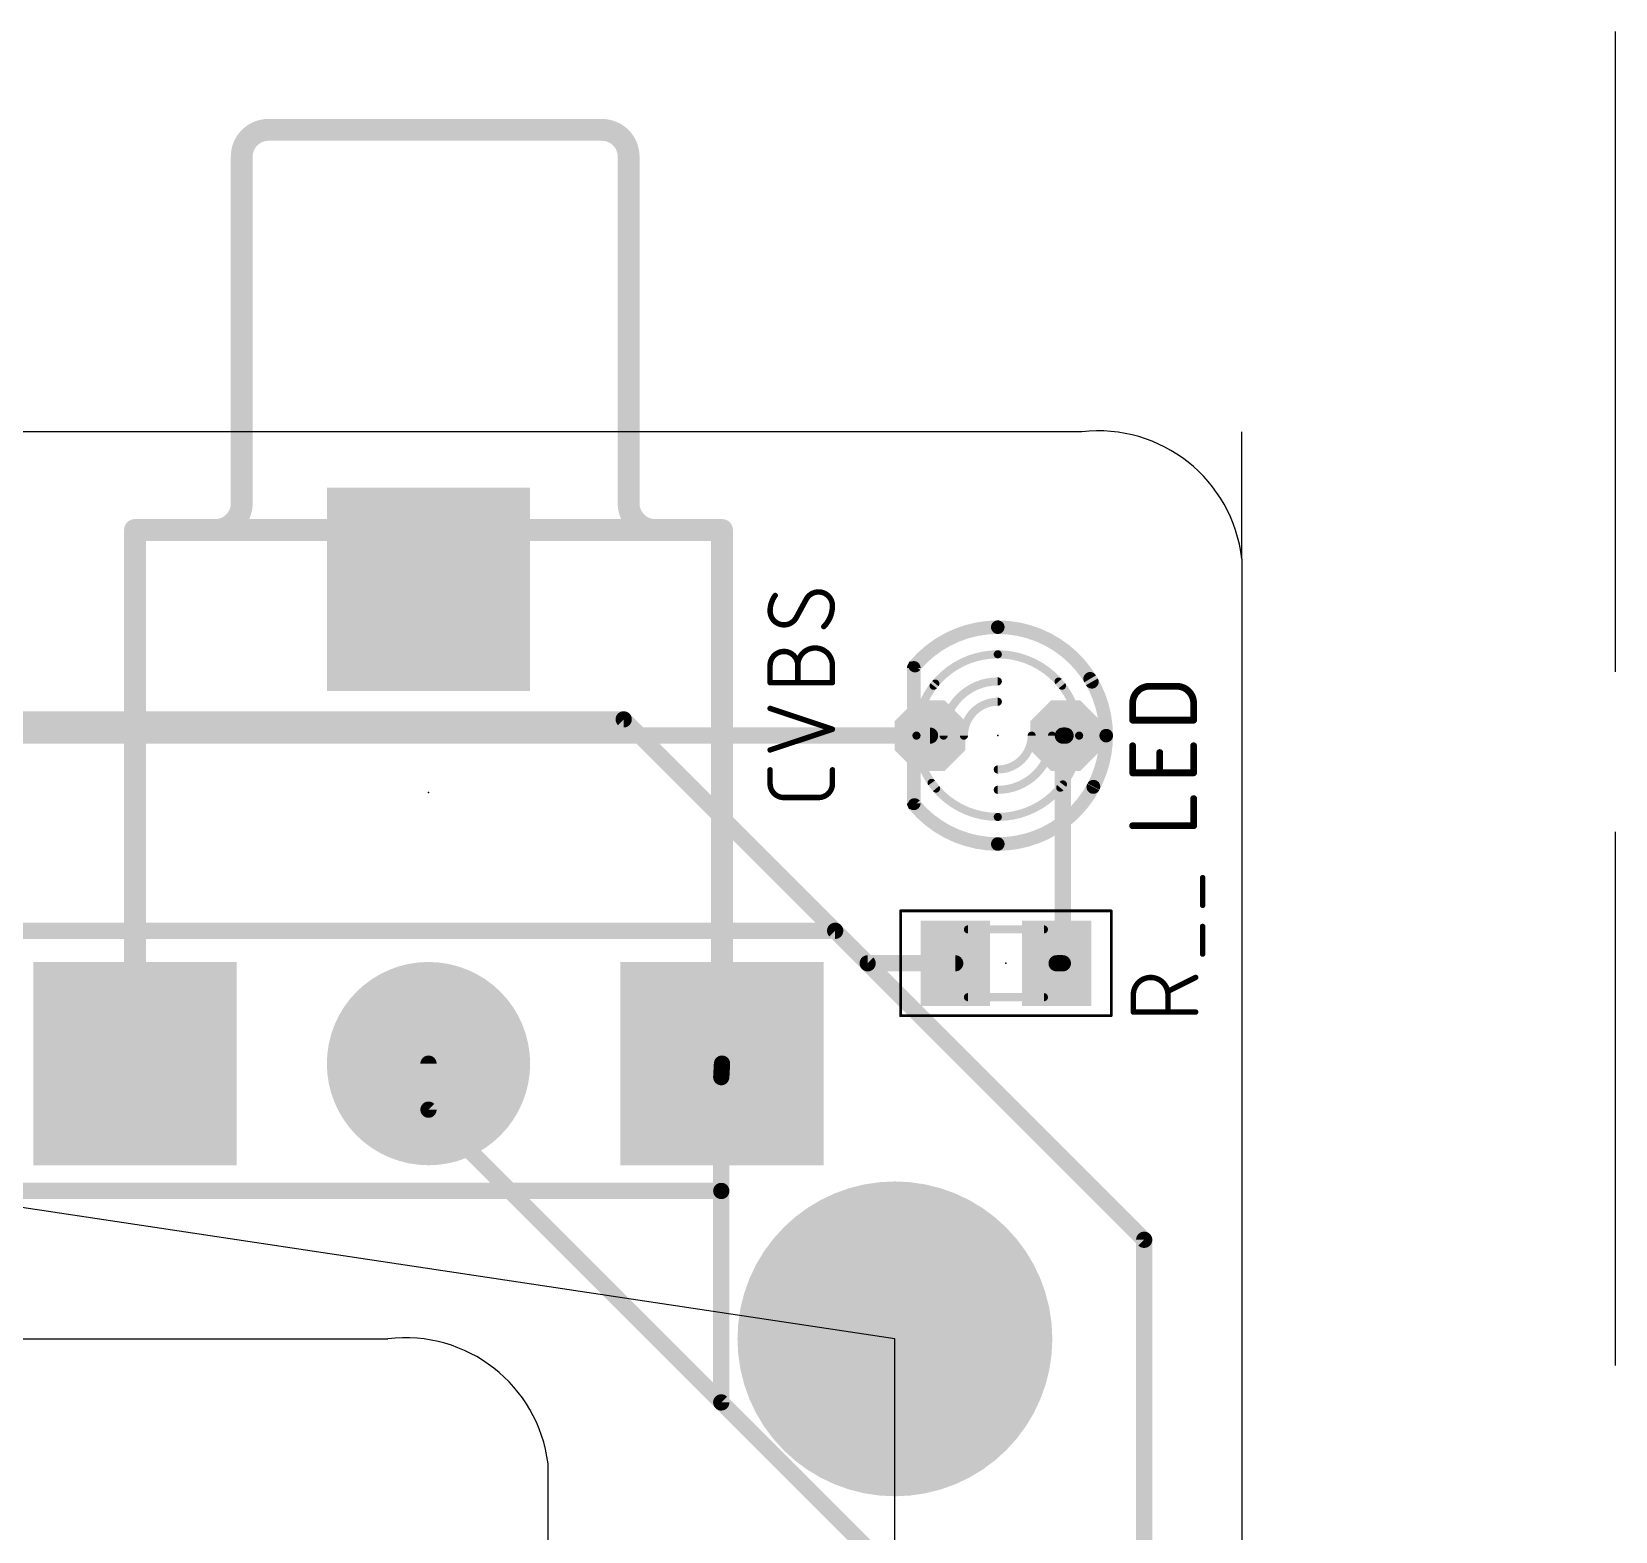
# Model space of a CAD drawing. Header units: millimetres. Extents: x 0 to 80, y 0 to 124.
# Drawn here: x 50.32 to 80, y 95.81 to 123.92 of the extents above; entities that cross this region are included whole.
import ezdxf

# ---------------------------------------------------------------- set-up
doc = ezdxf.new("R2010")
doc.units = ezdxf.units.MM
doc.linetypes.add('ACAD_ISO02W100', pattern=[15, 12, -3])
doc.layers.get('0').update_dxf_attribs({"true_color": 0xe8e8e8})
doc.layers.get('0').transparency = 0.1
for name, color, linetype in [('1', 12, 'Continuous'), ('16', 132, 'Continuous'), ('17', 110, 'Continuous'), ('18', 110, 'Continuous'), ('19', 53, 'Continuous'), ('20', 31, 'Continuous'), ('21', 253, 'Continuous'), ('23', 53, 'Continuous'), ('25', 253, 'Continuous'), ('39', 12, 'Continuous'), ('41', 12, 'Continuous'), ('42', 132, 'Continuous'), ('51', 253, 'Continuous')]:
    doc.layers.add(name, color=color, linetype=linetype)
doc.layers.add('bottom', color=7, linetype='ACAD_ISO02W100', true_color=0xffffff, transparency=0.5)

# ---------------------------------------------------------------- blocks, each defined once
blk = doc.blocks.new('ROUNDP')
at = {"const_width": 0.5}
blk.add_lwpolyline([(0, -0.25, 1), (0, 0.25, 1), (0, -0.25)], format="xyb", dxfattribs=at)
blk = doc.blocks.new('SQUAREP')
blk.add_solid([(-0.5, -0.5), (0.5, -0.5), (-0.5, 0.5), (0.5, 0.5)])
blk = doc.blocks.new('OCTAGONP')
at = {"const_width": 0.5}
blk.add_lwpolyline([(-0.25, -0.1036), (-0.25, 0.1036), (-0.1036, 0.25), (0.1036, 0.25), (0.25, 0.1036), (0.25, -0.1036), (0.1036, -0.25), (-0.1036, -0.25), (-0.25, -0.1036), (-0.25, 0.1036)], dxfattribs=at)
blk = doc.blocks.new('RECT')
blk.add_solid([(-0.5, -0.5), (0.5, -0.5), (-0.5, 0.5), (0.5, 0.5)])
blk = doc.blocks.new('ROUNDV')
at = {"const_width": 0.5}
blk.add_lwpolyline([(0, -0.25, 1), (0, 0.25, 1), (0, -0.25)], format="xyb", dxfattribs=at)

msp = doc.modelspace()

# ---------------------------------------------------------------- linework, layer by layer
at = {"layer": '1', "const_width": 0.305, "elevation": 11.6}
for points in [[(50.14, 110.724), (67.158, 110.724)], [(69.647, 110.724), (69.647, 106.457)], [(69.647, 110.724), (69.698, 110.724)], [(50.14, 107.067), (65.38, 107.067)], [(65.38, 107.067), (65.99, 106.457)], [(65.99, 106.457), (67.63, 106.457)], [(69.647, 106.457), (69.53, 106.457)], [(57.76, 104.577), (57.76, 103.714)], [(57.76, 103.714), (71.171, 90.303)]]:
    msp.add_lwpolyline(points, dxfattribs=at)
at = {"layer": '1', "const_width": 0.152, "elevation": 11.6}
for points in [[(67.158, 110.648, 1), (67.158, 110.8)], [(69.723, 110.724, 1), (69.571, 110.724)], [(69.647, 110.8, 1), (69.647, 110.648)], [(69.698, 110.648, 1), (69.698, 110.8)], [(65.434, 107.12, 1), (65.326, 107.013)], [(65.38, 106.99, 1), (65.38, 107.143)], [(65.99, 106.533, 1), (65.99, 106.381)], [(65.936, 106.403, 1), (66.043, 106.511)], [(67.63, 106.381, 1), (67.63, 106.533)], [(69.53, 106.533, 1), (69.53, 106.381)], [(69.647, 106.381, 1), (69.647, 106.533)], [(69.571, 106.457, 1), (69.723, 106.457)], [(57.836, 104.577, 1), (57.684, 104.577)], [(57.814, 103.768, 1), (57.706, 103.66)], [(57.684, 103.714, 1), (57.836, 103.714)]]:
    msp.add_lwpolyline(points, format="xyb", dxfattribs=at)
at = {"layer": '16', "const_width": 0.305, "elevation": 11.6}
for points in [[(46.787, 111.029), (61.418, 111.029)], [(61.418, 111.029), (71.171, 101.275)], [(63.246, 104.323), (63.26, 104.577)], [(63.246, 104.323), (63.246, 102.19)], [(63.246, 102.19), (50.14, 102.19)], [(63.246, 102.19), (63.246, 98.227)], [(71.171, 101.275), (71.171, 36.048)], [(63.246, 98.227), (69.038, 92.436)]]:
    msp.add_lwpolyline(points, dxfattribs=at)
at = {"layer": '16', "const_width": 0.152, "elevation": 11.6}
for points in [[(61.471, 111.083, 1), (61.364, 110.975)], [(61.418, 110.953, 1), (61.418, 111.105)], [(63.323, 104.323, 1), (63.17, 104.323)], [(63.336, 104.573, 1), (63.184, 104.581)], [(63.17, 104.327, 1), (63.322, 104.319)], [(63.323, 102.19, 1), (63.17, 102.19)], [(63.17, 102.19, 1), (63.323, 102.19)], [(63.246, 102.114, 1), (63.246, 102.266)], [(71.247, 101.275, 1), (71.095, 101.275)], [(71.117, 101.221, 1), (71.225, 101.329)], [(63.3, 98.281, 1), (63.192, 98.173)], [(63.17, 98.227, 1), (63.323, 98.227)]]:
    msp.add_lwpolyline(points, format="xyb", dxfattribs=at)
at = {"layer": '19'}
for p, q in [((66.5, 99.418, 11.6), (10, 107.918, 11.6)), ((66.5, 25.418, 11.6), (66.5, 99.418, 11.6))]:
    msp.add_line(p, q, dxfattribs=at)
at = {"layer": '20'}
for p, q in [((70, 116.418, 11.6), (9, 116.418, 11.6)), ((73, 114.038, 11.6), (73, 116.418, 11.6)), ((9, 99.418, 11.6), (57, 99.418, 11.6))]:
    msp.add_line(p, q, dxfattribs=at)
at = {"layer": '20', "elevation": 11.6}
msp.add_lwpolyline([(73, 114.038), (73, 42.078), (73, 24.418, -0.414214), (70, 21.418), (63, 21.418, -0.414214), (60, 24.418), (60, 42.078), (60, 97.078)], format="xyb", dxfattribs=at)
at = {"layer": '20'}
for centre, radius, start, end in [((70.31, 113.728, 11.6), 2.708, 6.5739, 96.5739), ((57.33, 96.748, 11.6), 2.69, 7.0458, 97.0458)]:
    msp.add_arc(centre, radius, start, end, dxfattribs=at)
at = {"layer": '21', "elevation": 11.6}
for points, const_width in [([(54.76, 122.077, 0.4142), (54.26, 121.577)], 0.41), ([(54.76, 122.18, 1), (54.76, 121.975)], 0.205), ([(54.76, 121.975, 1), (54.76, 122.18)], 0.205), ([(61.51, 121.577, 0.4142), (61.01, 122.077)], 0.41), ([(61.01, 122.18, 1), (61.01, 121.975)], 0.205), ([(61.01, 121.975, 1), (61.01, 122.18)], 0.205), ([(54.362, 121.577, 1), (54.158, 121.577)], 0.205), ([(54.158, 121.577, 1), (54.362, 121.577)], 0.205), ([(61.612, 121.577, 1), (61.408, 121.577)], 0.205), ([(61.408, 121.577, 1), (61.612, 121.577)], 0.205), ([(53.76, 114.577, 0.4142), (54.26, 115.077)], 0.41), ([(54.362, 115.077, 1), (54.158, 115.077)], 0.205), ([(54.158, 115.077, 1), (54.362, 115.077)], 0.205), ([(61.51, 115.077, 0.4142), (62.01, 114.577)], 0.41), ([(61.612, 115.077, 1), (61.408, 115.077)], 0.205), ([(61.408, 115.077, 1), (61.612, 115.077)], 0.205), ([(52.362, 114.577, 1), (52.158, 114.577)], 0.205), ([(52.26, 114.68, 1), (52.26, 114.475)], 0.205), ([(53.76, 114.68, 1), (53.76, 114.475)], 0.205), ([(53.76, 114.68, 1), (53.76, 114.475)], 0.205), ([(53.76, 114.475, 1), (53.76, 114.68)], 0.205), ([(54.76, 114.475, 1), (54.76, 114.68)], 0.205), ([(60.76, 114.68, 1), (60.76, 114.475)], 0.205), ([(62.01, 114.68, 1), (62.01, 114.475)], 0.205), ([(62.01, 114.475, 1), (62.01, 114.68)], 0.205), ([(62.01, 114.475, 1), (62.01, 114.68)], 0.205), ([(63.362, 114.577, 1), (63.158, 114.577)], 0.205), ([(63.26, 114.475, 1), (63.26, 114.68)], 0.205), ([(68.428, 112.756, 0.2206), (66.877, 112.037)], 0.254), ([(70.192, 111.732, 0.2691), (68.428, 112.756)], 0.254), ([(68.428, 112.82, 1), (68.428, 112.693)], 0.127), ([(68.428, 112.693, 1), (68.428, 112.82)], 0.127), ([(68.428, 112.248, 0.2315), (67.225, 111.66)], 0.152), ([(69.631, 111.66, 0.2315), (68.428, 112.248)], 0.152), ([(68.428, 112.286, 1), (68.428, 112.21)], 0.0762), ([(68.428, 112.21, 1), (68.428, 112.286)], 0.0762), ([(66.828, 112.078, 1), (66.925, 111.996)], 0.127), ([(67.195, 111.683, 1), (67.255, 111.636)], 0.0762), ([(69.601, 111.636, 1), (69.661, 111.683)], 0.0762), ([(70.137, 111.701, 1), (70.247, 111.764)], 0.127), ([(67.188, 109.838, 0.2422), (68.428, 109.2)], 0.152), ([(67.219, 109.86, 1), (67.157, 109.816)], 0.0762), ([(68.428, 108.692, 0.277), (70.221, 109.768)], 0.254), ([(68.428, 109.2, 0.2361), (69.647, 109.81)], 0.152), ([(69.678, 109.787, 1), (69.617, 109.833)], 0.0762), ([(70.277, 109.738, 1), (70.165, 109.798)], 0.127), ([(66.867, 109.423, 0.2226), (68.428, 108.692)], 0.254), ([(66.916, 109.464, 1), (66.818, 109.383)], 0.127), ([(68.428, 109.238, 1), (68.428, 109.162)], 0.0762), ([(68.428, 109.162, 1), (68.428, 109.238)], 0.0762), ([(68.428, 108.756, 1), (68.428, 108.629)], 0.127), ([(68.428, 108.629, 1), (68.428, 108.756)], 0.127), ([(52.158, 107.577, 1), (52.362, 107.577)], 0.205), ([(63.158, 107.577, 1), (63.362, 107.577)], 0.205)]:
    msp.add_lwpolyline(points, format="xyb", dxfattribs=dict(at, const_width=const_width))
at = {"layer": '21', "const_width": 0.41, "elevation": 11.6}
for points in [[(54.76, 122.077), (61.01, 122.077)], [(54.26, 115.077), (54.26, 121.577)], [(61.51, 121.577), (61.51, 115.077)], [(52.26, 107.577), (52.26, 114.577)], [(52.26, 114.577), (53.76, 114.577)], [(53.76, 114.577), (54.76, 114.577)], [(62.01, 114.577), (60.76, 114.577)], [(63.26, 114.577), (62.01, 114.577)], [(63.26, 107.577), (63.26, 114.577)]]:
    msp.add_lwpolyline(points, dxfattribs=at)
at = {"layer": '23'}
for p in [(68.428, 110.724, 11.6), (57.76, 109.657, 11.6), (68.58, 106.457, 11.6)]:
    msp.add_point(p, dxfattribs=at)
at = {"layer": '25', "elevation": 11.6}
for points, const_width in [([(64.258, 113.352, 0.1623), (64.161, 113.06)], 0.102), ([(64.278, 113.336, 1), (64.238, 113.367)], 0.0508), ([(65.07, 113.417, 0.2656), (64.842, 113.287)], 0.102), ([(65.329, 113.157, 0.4142), (65.07, 113.417)], 0.102), ([(65.07, 113.442, 1), (65.07, 113.391)], 0.0508), ([(65.07, 113.391, 1), (65.07, 113.442)], 0.0508), ([(64.161, 113.06, 0.4142), (64.42, 112.8)], 0.102), ([(64.186, 113.06, 1), (64.135, 113.06)], 0.0508), ([(64.135, 113.06, 1), (64.186, 113.06)], 0.0508), ([(64.82, 113.3, 1), (64.864, 113.274)], 0.0508), ([(64.865, 113.275, 1), (64.82, 113.299)], 0.0508), ([(65.167, 112.767, 0.2), (65.329, 113.157)], 0.102), ([(65.355, 113.157, 1), (65.304, 113.157)], 0.0508), ([(65.304, 113.157, 1), (65.355, 113.157)], 0.0508), ([(64.42, 112.8, 0.2656), (64.648, 112.93)], 0.102), ([(64.42, 112.825, 1), (64.42, 112.774)], 0.0508), ([(64.42, 112.774, 1), (64.42, 112.825)], 0.0508), ([(64.625, 112.942, 1), (64.67, 112.918)], 0.0508), ([(64.669, 112.917, 1), (64.626, 112.943)], 0.0508), ([(65.149, 112.785, 1), (65.185, 112.749)], 0.0508), ([(64.68, 112.042, 1), (64.161, 112.042)], 0.102), ([(65.329, 112.042, 1), (64.68, 112.042)], 0.102), ([(64.186, 112.042, 1), (64.135, 112.042)], 0.0508), ([(64.135, 112.042, 1), (64.186, 112.042)], 0.0508), ([(64.705, 112.042, 1), (64.655, 112.042)], 0.0508), ([(64.655, 112.042, 1), (64.705, 112.042)], 0.0508), ([(64.655, 112.042, 1), (64.705, 112.042)], 0.0508), ([(65.355, 112.042, 1), (65.304, 112.042)], 0.0508), ([(65.304, 112.042, 1), (65.355, 112.042)], 0.0508), ([(64.161, 111.743, 1), (64.161, 111.692)], 0.0508), ([(64.135, 111.718, 1), (64.186, 111.718)], 0.0508), ([(64.655, 111.718, 1), (64.705, 111.718)], 0.0508), ([(65.304, 111.718, 1), (65.355, 111.718)], 0.0508), ([(65.329, 111.692, 1), (65.329, 111.743)], 0.0508), ([(71.273, 111.649, 0.4142), (70.955, 111.331)], 0.127), ([(71.273, 111.68, 1), (71.273, 111.617)], 0.0635), ([(71.273, 111.617, 1), (71.273, 111.68)], 0.0635), ([(72.098, 111.331, 0.4142), (71.781, 111.649)], 0.127), ([(71.781, 111.68, 1), (71.781, 111.617)], 0.0635), ([(71.781, 111.617, 1), (71.781, 111.68)], 0.0635), ([(70.987, 111.331, 1), (70.923, 111.331)], 0.0635), ([(70.923, 111.331, 1), (70.987, 111.331)], 0.0635), ([(72.13, 111.331, 1), (72.066, 111.331)], 0.0635), ([(72.066, 111.331, 1), (72.13, 111.331)], 0.0635), ([(64.169, 111.258, 1), (64.153, 111.209)], 0.0508), ([(70.955, 111.045, 1), (70.955, 110.982)], 0.0635), ([(70.923, 111.014, 1), (70.987, 111.014)], 0.0635), ([(72.066, 111.014, 1), (72.13, 111.014)], 0.0635), ([(72.098, 110.982, 1), (72.098, 111.045)], 0.0635), ([(65.337, 110.82, 1), (65.321, 110.868)], 0.0508), ([(65.321, 110.82, 1), (65.337, 110.868)], 0.0508), ([(64.153, 110.479, 1), (64.169, 110.431)], 0.0508), ([(70.987, 110.534, 1), (70.923, 110.534)], 0.0635), ([(71.495, 110.407, 1), (71.431, 110.407)], 0.0635), ([(72.13, 110.534, 1), (72.066, 110.534)], 0.0635), ([(64.186, 110.083, 1), (64.135, 110.083)], 0.0508), ([(65.355, 110.083, 1), (65.304, 110.083)], 0.0508), ([(64.161, 109.823, 0.4142), (64.42, 109.564)], 0.102), ([(64.186, 109.823, 1), (64.135, 109.823)], 0.0508), ([(64.135, 109.823, 1), (64.186, 109.823)], 0.0508), ([(65.07, 109.564, 0.4142), (65.329, 109.823)], 0.102), ([(65.355, 109.823, 1), (65.304, 109.823)], 0.0508), ([(65.304, 109.823, 1), (65.355, 109.823)], 0.0508), ([(70.955, 110.057, 1), (70.955, 109.994)], 0.0635), ([(70.923, 110.026, 1), (70.987, 110.026)], 0.0635), ([(71.431, 110.026, 1), (71.495, 110.026)], 0.0635), ([(72.066, 110.026, 1), (72.13, 110.026)], 0.0635), ([(72.098, 109.994, 1), (72.098, 110.057)], 0.0635), ([(64.42, 109.589, 1), (64.42, 109.538)], 0.0508), ([(64.42, 109.538, 1), (64.42, 109.589)], 0.0508), ([(65.07, 109.589, 1), (65.07, 109.538)], 0.0508), ([(65.07, 109.538, 1), (65.07, 109.589)], 0.0508), ([(72.13, 109.543, 1), (72.066, 109.543)], 0.0635), ([(70.955, 109.067, 1), (70.955, 109.003)], 0.0635), ([(72.066, 109.035, 1), (72.13, 109.035)], 0.0635), ([(72.098, 109.003, 1), (72.098, 109.067)], 0.0635), ([(72.292, 108.062, 1), (72.241, 108.062)], 0.0508), ([(72.241, 107.543, 1), (72.292, 107.543)], 0.0508), ([(72.292, 107.148, 1), (72.241, 107.148)], 0.0508), ([(72.241, 106.629, 1), (72.292, 106.629)], 0.0508), ([(71.617, 105.867, 1), (70.968, 105.867)], 0.102), ([(72.148, 106.169, 1), (72.125, 106.214)], 0.0508), ([(71.606, 105.955, 1), (71.628, 105.909)], 0.0508), ([(70.993, 105.867, 1), (70.943, 105.867)], 0.0508), ([(70.943, 105.867, 1), (70.993, 105.867)], 0.0508), ([(71.642, 105.867, 1), (71.592, 105.867)], 0.0508), ([(71.592, 105.867, 1), (71.642, 105.867)], 0.0508), ([(70.968, 105.568, 1), (70.968, 105.517)], 0.0508), ([(70.943, 105.543, 1), (70.993, 105.543)], 0.0508), ([(71.592, 105.543, 1), (71.642, 105.543)], 0.0508), ([(72.136, 105.517, 1), (72.136, 105.568)], 0.0508)]:
    msp.add_lwpolyline(points, format="xyb", dxfattribs=dict(at, const_width=const_width))
for points, const_width in [([(64.842, 113.287), (64.648, 112.93)], 0.102), ([(64.161, 111.718), (64.161, 112.042)], 0.102), ([(64.68, 111.718), (64.68, 112.042)], 0.102), ([(65.329, 112.042), (65.329, 111.718)], 0.102), ([(65.329, 111.718), (64.161, 111.718)], 0.102), ([(71.273, 111.649), (71.781, 111.649)], 0.127), ([(70.955, 111.014), (70.955, 111.331)], 0.127), ([(72.098, 111.331), (72.098, 111.014)], 0.127), ([(65.329, 110.844), (64.161, 111.234)], 0.102), ([(72.098, 111.014), (70.955, 111.014)], 0.127), ([(64.161, 110.455), (65.329, 110.844)], 0.102), ([(70.955, 110.026), (70.955, 110.534)], 0.127), ([(71.463, 110.026), (71.463, 110.407)], 0.127), ([(72.098, 110.534), (72.098, 110.026)], 0.127), ([(64.161, 109.823), (64.161, 110.083)], 0.102), ([(65.329, 110.083), (65.329, 109.823)], 0.102), ([(72.098, 110.026), (70.955, 110.026)], 0.127), ([(65.07, 109.564), (64.42, 109.564)], 0.102), ([(72.098, 109.035), (72.098, 109.543)], 0.127), ([(70.955, 109.035), (72.098, 109.035)], 0.127), ([(72.266, 107.543), (72.266, 108.062)], 0.102), ([(72.266, 106.629), (72.266, 107.148)], 0.102), ([(72.136, 106.192), (71.617, 105.932)], 0.102), ([(70.968, 105.543), (70.968, 105.867)], 0.102), ([(71.617, 105.867), (71.617, 105.543)], 0.102), ([(72.136, 105.543), (70.968, 105.543)], 0.102)]:
    msp.add_lwpolyline(points, dxfattribs=dict(at, const_width=const_width))
at = {"layer": '39', "const_width": 0.0508, "elevation": 11.6}
for points in [[(66.607, 107.44), (70.553, 107.44)], [(66.607, 105.474), (66.607, 107.44)], [(70.553, 107.44), (70.553, 105.474)], [(70.553, 105.474), (66.607, 105.474)]]:
    msp.add_lwpolyline(points, dxfattribs=at)
at = {"layer": '39', "const_width": 0.0254, "elevation": 11.6}
for points in [[(66.607, 107.453, 1), (66.607, 107.427)], [(66.62, 107.44, 1), (66.595, 107.44)], [(70.566, 107.44, 1), (70.541, 107.44)], [(70.553, 107.427, 1), (70.553, 107.453)], [(66.607, 105.487, 1), (66.607, 105.461)], [(66.595, 105.474, 1), (66.62, 105.474)], [(70.541, 105.474, 1), (70.566, 105.474)], [(70.553, 105.461, 1), (70.553, 105.487)]]:
    msp.add_lwpolyline(points, format="xyb", dxfattribs=at)
at = {"layer": '41', "elevation": 11.6}
for points, const_width in [([(69.298, 99.418, 1), (63.702, 99.418, 1), (69.298, 99.418)], 0.305), ([(67.899, 99.418, 1), (65.101, 99.418, 1), (67.899, 99.418)], 2.798)]:
    msp.add_lwpolyline(points, format="xyb", dxfattribs=dict(at, const_width=const_width))
at = {"layer": '42', "const_width": 2.798, "elevation": 11.6}
msp.add_lwpolyline([(67.899, 99.418, 1), (65.101, 99.418, 1), (67.899, 99.418)], format="xyb", dxfattribs=at)
at = {"layer": '51', "elevation": 11.6}
for points, const_width in [([(60.76, 114.577), (54.76, 114.577)], 0.41), ([(66.853, 111.994), (66.853, 109.454)], 0.254), ([(52.26, 103.577), (52.26, 107.577)], 0.41), ([(63.26, 104.077), (63.26, 107.577)], 0.41), ([(67.869, 107.092), (69.292, 107.092)], 0.152), ([(67.869, 105.822), (69.292, 105.822)], 0.152)]:
    msp.add_lwpolyline(points, dxfattribs=dict(at, const_width=const_width))
for points, const_width in [([(54.76, 114.68, 1), (54.76, 114.475)], 0.205), ([(60.76, 114.475, 1), (60.76, 114.68)], 0.205), ([(66.917, 111.994, 1), (66.79, 111.994)], 0.127), ([(70.46, 110.724, 0.1388), (70.159, 111.789)], 0.254), ([(70.213, 111.822, 1), (70.104, 111.756)], 0.127), ([(67.257, 111.7, 0.1754), (66.904, 110.724)], 0.152), ([(67.286, 111.675, 1), (67.228, 111.724)], 0.0762), ([(68.428, 111.74, 0.4142), (67.412, 110.724)], 0.152), ([(68.428, 111.702, 1), (68.428, 111.778)], 0.0762), ([(69.952, 110.724, 0.1837), (69.567, 111.737)], 0.152), ([(69.596, 111.762, 1), (69.539, 111.711)], 0.0762), ([(68.428, 111.359, 0.4142), (67.793, 110.724)], 0.152), ([(68.428, 111.321, 1), (68.428, 111.397)], 0.0762), ([(66.904, 110.724, 0.179), (67.271, 109.732)], 0.152), ([(66.942, 110.724, 1), (66.866, 110.724)], 0.0762), ([(66.866, 110.724, 1), (66.942, 110.724)], 0.0762), ([(67.374, 110.724, 1), (67.45, 110.724)], 0.0762), ([(67.755, 110.724, 1), (67.831, 110.724)], 0.0762), ([(68.428, 110.089, 0.4142), (69.063, 110.724)], 0.152), ([(68.428, 109.708, 0.4142), (69.444, 110.724)], 0.152), ([(69.101, 110.724, 1), (69.025, 110.724)], 0.0762), ([(69.482, 110.724, 1), (69.406, 110.724)], 0.0762), ([(69.599, 109.749, 0.1754), (69.952, 110.724)], 0.152), ([(69.99, 110.724, 1), (69.914, 110.724)], 0.0762), ([(69.914, 110.724, 1), (69.99, 110.724)], 0.0762), ([(70.217, 109.761, 0.1241), (70.46, 110.724)], 0.254), ([(70.523, 110.724, 1), (70.396, 110.724)], 0.127), ([(70.396, 110.724, 1), (70.523, 110.724)], 0.127), ([(68.428, 110.127, 1), (68.428, 110.051)], 0.0762), ([(69.569, 109.773, 1), (69.628, 109.724)], 0.0762), ([(70.161, 109.791, 1), (70.273, 109.731)], 0.127), ([(66.79, 109.454, 1), (66.917, 109.454)], 0.127), ([(67.242, 109.708, 1), (67.3, 109.757)], 0.0762), ([(68.428, 109.746, 1), (68.428, 109.67)], 0.0762), ([(52.362, 107.577, 1), (52.158, 107.577)], 0.205), ([(63.362, 107.577, 1), (63.158, 107.577)], 0.205), ([(67.869, 107.13, 1), (67.869, 107.054)], 0.0762), ([(69.292, 107.054, 1), (69.292, 107.13)], 0.0762), ([(67.869, 105.86, 1), (67.869, 105.784)], 0.0762), ([(69.292, 105.784, 1), (69.292, 105.86)], 0.0762), ([(63.158, 104.077, 1), (63.362, 104.077)], 0.205), ([(52.158, 103.577, 1), (52.362, 103.577)], 0.205)]:
    msp.add_lwpolyline(points, format="xyb", dxfattribs=dict(at, const_width=const_width))
at = {"layer": 'bottom'}
msp.add_line((80, 123.918), (80, 98.918), dxfattribs=at)

# ---------------------------------------------------------------- block references
at = {"layer": '1', "xscale": 1.3, "yscale": 1.6, "rotation": 180}
for p in [(67.63, 106.457, 11.6), (69.53, 106.457, 11.6)]:
    msp.add_blockref('RECT', p, dxfattribs=at)
at = {"layer": '17'}
for name, p, xscale, yscale, rotation in [('SQUAREP', (57.76, 113.467, 11.6), 3.81, 3.81, 270), ('SQUAREP', (57.76, 113.467, 11.6), 3.81, 3.81, 270), ('OCTAGONP', (67.158, 110.724, 11.6), 1.3208, 1.3208, 180), ('OCTAGONP', (67.158, 110.724, 11.6), 1.3208, 1.3208, 180), ('OCTAGONP', (69.698, 110.724, 11.6), 1.3208, 1.3208, 180), ('OCTAGONP', (69.698, 110.724, 11.6), 1.3208, 1.3208, 180), ('SQUAREP', (52.26, 104.577, 11.6), 3.81, 3.81, 270), ('SQUAREP', (52.26, 104.577, 11.6), 3.81, 3.81, 270), ('ROUNDP', (57.76, 104.577, 11.6), 3.81, 3.81, 270), ('ROUNDP', (57.76, 104.577, 11.6), 3.81, 3.81, 270), ('SQUAREP', (63.26, 104.577, 11.6), 3.81, 3.81, 270), ('SQUAREP', (63.26, 104.577, 11.6), 3.81, 3.81, 270)]:
    msp.add_blockref(name, p, dxfattribs=dict(at, xscale=xscale, yscale=yscale, rotation=rotation))
at = {"layer": '18', "xscale": 5, "yscale": 5, "rotation": 90}
msp.add_blockref('ROUNDV', (66.5, 99.418, 11.6), dxfattribs=at)
msp.add_blockref('ROUNDV', (66.5, 99.418, 11.6), dxfattribs=at)
at = {"layer": '51', "xscale": 0.3556, "yscale": 1.4224, "rotation": 180}
for p in [(67.717, 106.457, 11.6), (69.444, 106.457, 11.6)]:
    msp.add_blockref('RECT', p, dxfattribs=at)

doc.saveas('drawing.dxf')
